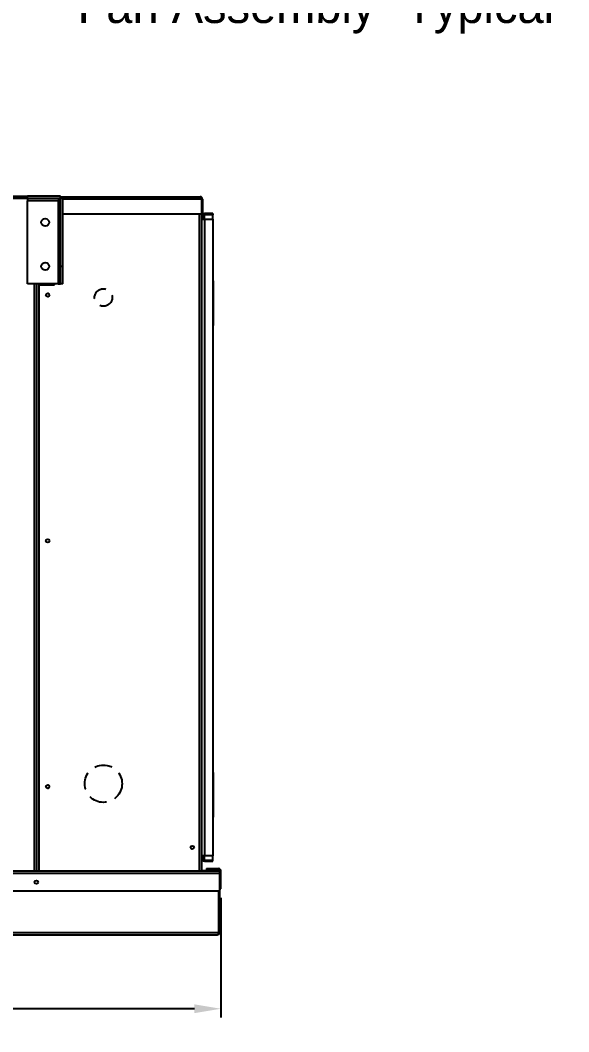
# Model space of a CAD drawing. Header units: inches. Extents: x 547 to 857, y -2 to 194.
# Drawn here: x 688.1 to 719.3, y 38 to 95.6 of the extents above; entities that cross this region are included whole.
import ezdxf
from ezdxf import colors
from ezdxf.entities.mleader import LeaderData, LeaderLine
from ezdxf.math import Vec2, Vec3

# ---------------------------------------------------------------- set-up
doc = ezdxf.new("R2010")
doc.units = ezdxf.units.IN
doc.header["$MEASUREMENT"] = 0
doc.header["$PDSIZE"] = -1
doc.linetypes.add('DASHED', pattern=[0.75, 0.5, -0.25])
doc.linetypes.add('PHANTOM', pattern=[0.5, 0.25, -0.05, 0.05, -0.05, 0.05, -0.05])
doc.layers.add('Hingeable', color=7, linetype='PHANTOM')
doc.layers.add('RH01NO', color=7, linetype='Continuous')
doc.dimstyles.new('RAE Solutions', dxfattribs={"dimtxt": 2, "dimasz": 1.5, "dimexe": 0.5, "dimexo": 0.5, "dimgap": 0.5, "dimtad": 0, "dimtih": 1, "dimtoh": 1, "dimdec": 3, "dimrnd": 0.125, "dimzin": 1, "dimdsep": 46, "dimlunit": 5, "dimtxsty": 'Standard', "dimcen": 0.09, "dimadec": 0, "dimazin": 0, "dimtfac": 1, "dimtdec": 3, "dimtofl": 0, "dimtmove": 0, "dimatfit": 3, "dimfxl": 1, "dimtolj": 1, "dimtzin": 1, "dimarcsym": 0})

# ---------------------------------------------------------------- blocks, each defined once
blk = doc.blocks.new('*D195')
at = {"color": 0, "lineweight": -2}
for p, q in [((699.548, 45.616), (699.548, 38.799)), ((618.557, 45.489), (618.557, 38.799)), ((620.057, 39.299), (657.219, 39.299)), ((698.048, 39.299), (660.885, 39.299))]:
    blk.add_line(p, q, dxfattribs=at)
at = {"color": 0}
for points in [[(620.057, 39.549), (620.057, 39.049), (618.557, 39.299)], [(698.048, 39.549), (698.048, 39.049), (699.548, 39.299)]]:
    blk.add_solid(points, dxfattribs=at)
at = {"layer": 'Defpoints', "color": 0}
for p in [(699.548, 46.116), (618.557, 45.989), (699.548, 39.299)]:
    blk.add_point(p, dxfattribs=at)
at = {"color": 0, "insert": (659.052, 39.299), "char_height": 2, "attachment_point": 5}
blk.add_mtext('\\A1;81', dxfattribs=at)

msp = doc.modelspace()

# ---------------------------------------------------------------- linework, layer by layer
at = {"linetype": 'Continuous', "lineweight": 25}
for p, q in [((629.552, 85.5713), (688.552, 85.5713)), ((688.552, 85.4383), (629.552, 85.4383)), ((688.552, 85.4413), (688.552, 85.5713)), ((690.415, 85.5713), (688.552, 85.5713)), ((688.552, 85.4413), (688.552, 85.5713)), ((690.415, 85.5713), (688.552, 85.5713)), ((688.552, 85.4413), (688.552, 85.5713)), ((690.415, 85.5713), (688.552, 85.5713)), ((690.415, 85.4413), (688.552, 85.4413)), ((688.552, 85.4413), (688.552, 85.3073)), ((690.415, 85.4413), (688.552, 85.4413)), ((688.552, 85.4413), (688.552, 85.3073)), ((690.415, 85.4413), (688.552, 85.4413)), ((688.552, 85.4413), (688.552, 85.3073)), ((690.288, 85.3073), (688.552, 85.3073)), ((688.552, 80.5713), (688.552, 85.3073)), ((690.288, 85.3073), (688.552, 85.3073)), ((688.552, 80.5713), (688.552, 85.3073)), ((690.288, 85.3073), (688.552, 85.3073)), ((688.552, 80.5713), (688.552, 85.3073)), ((690.288, 85.3073), (690.288, 80.5713)), ((690.288, 85.3073), (690.288, 80.5713)), ((690.288, 85.3073), (690.288, 80.5713)), ((690.3844, 85.4012), (690.3509, 85.4012)), ((690.3844, 85.4012), (690.3509, 85.4012)), ((690.3844, 85.4012), (690.3509, 85.4012)), ((690.415, 85.4413), (690.415, 85.5713)), ((690.415, 85.4413), (690.415, 85.5713)), ((690.415, 85.4413), (690.415, 85.5713)), ((690.415, 85.5342), (698.365, 85.5342)), ((690.415, 85.5342), (698.365, 85.5342)), ((690.415, 85.5342), (698.365, 85.5342)), ((690.552, 85.4342), (690.422, 85.4342)), ((690.422, 81.5713), (690.422, 85.4342)), ((690.552, 85.4342), (690.422, 85.4342)), ((690.422, 81.5713), (690.422, 85.4342)), ((690.552, 85.4342), (690.422, 85.4342)), ((690.422, 81.5713), (690.422, 85.4342)), ((690.552, 81.5713), (690.552, 85.4342)), ((690.552, 81.5713), (690.552, 85.4342)), ((690.552, 81.5713), (690.552, 85.4342)), ((698.441, 85.4012), (690.552, 85.4012)), ((698.441, 85.4012), (690.552, 85.4012)), ((698.441, 85.4012), (690.552, 85.4012)), ((698.441, 85.4012), (698.441, 84.5342)), ((698.448, 85.4012), (698.441, 85.4012)), ((698.441, 85.4012), (698.441, 84.5342)), ((698.448, 85.4012), (698.441, 85.4012)), ((698.441, 85.4012), (698.441, 84.5342)), ((698.448, 85.4012), (698.441, 85.4012)), ((698.498, 85.4012), (698.448, 85.4012)), ((698.448, 85.4012), (698.448, 84.5342)), ((698.498, 85.4012), (698.448, 85.4012)), ((698.448, 85.4012), (698.448, 84.5342)), ((698.498, 85.4012), (698.448, 85.4012)), ((698.448, 85.4012), (698.448, 84.5342)), ((698.498, 85.4012), (698.498, 84.5342)), ((698.498, 85.4012), (698.498, 84.5342)), ((698.498, 85.4012), (698.498, 84.5342)), ((698.441, 84.5342), (690.552, 84.5342)), ((698.441, 84.5342), (690.552, 84.5342)), ((698.441, 84.5342), (690.552, 84.5342)), ((698.315, 84.5342), (698.315, 47.1273)), ((698.315, 84.5342), (698.315, 47.1273)), ((698.315, 84.5342), (698.315, 47.1273)), ((698.498, 84.5342), (698.448, 84.5342)), ((698.448, 84.5342), (698.448, 47.1273)), ((698.498, 84.5342), (698.448, 84.5342)), ((698.448, 84.5342), (698.448, 47.1273)), ((698.498, 84.5342), (698.448, 84.5342)), ((698.448, 84.5342), (698.448, 47.1273)), ((698.464, 84.5082), (698.4899, 84.5082)), ((698.464, 84.5082), (698.464, 84.2582)), ((698.464, 84.5082), (698.4899, 84.5082)), ((698.464, 84.5082), (698.464, 84.2582)), ((698.464, 84.5082), (698.4899, 84.5082)), ((698.464, 84.5082), (698.464, 84.2582)), ((698.464, 48.0082), (698.464, 84.2582)), ((698.464, 84.2582), (698.4899, 84.2582)), ((698.464, 48.0082), (698.464, 84.2582)), ((698.464, 84.2582), (698.4899, 84.2582)), ((698.464, 48.0082), (698.464, 84.2582)), ((698.464, 84.2582), (698.4899, 84.2582)), ((698.4899, 84.5082), (698.527, 84.5082)), ((698.4899, 84.5082), (698.527, 84.5082)), ((698.4899, 84.5082), (698.527, 84.5082)), ((698.4899, 84.2582), (698.61, 84.2582)), ((698.4899, 84.2582), (698.61, 84.2582)), ((698.4899, 84.2582), (698.61, 84.2582)), ((698.527, 84.5082), (698.527, 84.2582)), ((698.527, 84.5082), (698.527, 84.2582)), ((698.527, 84.5082), (698.527, 84.2582)), ((698.61, 84.5082), (698.61, 84.5712)), ((699.089, 84.5712), (698.61, 84.5712)), ((698.61, 84.5082), (698.61, 84.5712)), ((699.089, 84.5712), (698.61, 84.5712)), ((698.61, 84.5082), (698.61, 84.5712)), ((699.089, 84.5712), (698.61, 84.5712)), ((699.089, 84.5082), (698.61, 84.5082)), ((698.61, 84.2582), (698.61, 84.5082)), ((699.089, 84.5082), (698.61, 84.5082)), ((698.61, 84.2582), (698.61, 84.5082)), ((699.089, 84.5082), (698.61, 84.5082)), ((698.61, 84.2582), (698.61, 84.5082)), ((698.61, 84.2582), (698.61, 48.0082)), ((698.61, 84.2582), (699.089, 84.2582)), ((698.61, 84.2582), (698.61, 48.0082)), ((698.61, 84.2582), (699.089, 84.2582)), ((698.61, 84.2582), (698.61, 48.0082)), ((698.61, 84.2582), (699.089, 84.2582)), ((699.089, 84.5712), (699.089, 84.5082)), ((699.089, 84.5712), (699.089, 84.5082)), ((699.089, 84.5712), (699.089, 84.5082)), ((699.089, 84.2582), (699.089, 84.5082)), ((699.089, 84.2582), (699.089, 84.5082)), ((699.089, 84.2582), (699.089, 84.5082)), ((699.089, 84.2582), (699.089, 48.0082)), ((699.089, 84.2582), (699.089, 48.0082)), ((699.089, 84.2582), (699.089, 48.0082)), ((690.552, 81.5713), (690.422, 81.5713)), ((690.422, 80.5713), (690.422, 81.5713)), ((690.552, 81.5713), (690.422, 81.5713)), ((690.422, 80.5713), (690.422, 81.5713)), ((690.552, 81.5713), (690.422, 81.5713)), ((690.422, 80.5713), (690.422, 81.5713)), ((690.552, 80.5713), (690.552, 81.5713)), ((690.552, 80.5713), (690.552, 81.5713)), ((690.552, 80.5713), (690.552, 81.5713)), ((699.136, 80.7532), (699.089, 80.7532)), ((699.136, 80.7532), (699.089, 80.7532)), ((699.136, 80.7532), (699.089, 80.7532)), ((699.136, 79.5132), (699.136, 80.7532)), ((699.136, 79.5132), (699.136, 80.7532)), ((699.136, 79.5132), (699.136, 80.7532)), ((690.288, 80.5713), (688.552, 80.5713)), ((690.288, 80.5713), (688.552, 80.5713)), ((690.288, 80.5713), (688.552, 80.5713)), ((688.919, 80.5713), (688.919, 47.1273)), ((688.919, 80.5713), (688.919, 47.1273)), ((688.919, 80.5713), (688.919, 47.1273)), ((689.052, 80.5713), (689.052, 47.1273)), ((689.052, 80.5713), (689.052, 47.1273)), ((689.052, 80.5713), (689.052, 47.1273)), ((689.198, 80.5713), (689.198, 80.5262)), ((689.198, 80.5713), (689.198, 80.5262)), ((689.198, 80.5713), (689.198, 80.5262)), ((689.198, 80.5262), (689.198, 47.1273)), ((689.198, 80.5262), (690.073, 80.5262)), ((689.198, 80.5262), (689.198, 47.1273)), ((689.198, 80.5262), (690.073, 80.5262)), ((689.198, 80.5262), (689.198, 47.1273)), ((689.198, 80.5262), (690.073, 80.5262)), ((690.052, 80.5713), (690.052, 80.5262)), ((690.052, 80.5713), (690.052, 80.5262)), ((690.052, 80.5713), (690.052, 80.5262)), ((690.073, 80.5262), (690.073, 80.5713)), ((690.073, 80.5262), (690.073, 80.5713)), ((690.073, 80.5262), (690.073, 80.5713)), ((690.288, 80.5713), (690.422, 80.5713)), ((690.288, 80.5713), (690.422, 80.5713)), ((690.288, 80.5713), (690.422, 80.5713)), ((690.552, 80.5713), (690.422, 80.5713)), ((690.552, 80.5713), (690.422, 80.5713)), ((690.552, 80.5713), (690.422, 80.5713)), ((699.136, 79.5132), (699.089, 79.5132)), ((699.136, 79.5132), (699.089, 79.5132)), ((699.136, 79.5132), (699.089, 79.5132)), ((699.1203, 79.4507), (699.1203, 79.5132)), ((699.1203, 79.4507), (699.1203, 79.5132)), ((699.1203, 79.4507), (699.1203, 79.5132)), ((698.448, 79.4507), (698.464, 79.4507)), ((698.448, 79.4507), (698.464, 79.4507)), ((698.448, 79.4507), (698.464, 79.4507)), ((699.1355, 79.4507), (699.089, 79.4507)), ((699.1355, 79.4507), (699.089, 79.4507)), ((699.1355, 79.4507), (699.089, 79.4507)), ((699.1355, 78.2107), (699.1355, 79.4507)), ((699.1355, 78.2107), (699.1355, 79.4507)), ((699.1355, 78.2107), (699.1355, 79.4507)), ((698.448, 78.2107), (698.464, 78.2107)), ((698.448, 78.2107), (698.464, 78.2107)), ((698.448, 78.2107), (698.464, 78.2107)), ((699.1355, 78.2107), (699.089, 78.2107)), ((699.1355, 78.2107), (699.089, 78.2107)), ((699.1355, 78.2107), (699.089, 78.2107)), ((699.136, 52.7487), (699.089, 52.7487)), ((699.136, 52.7487), (699.089, 52.7487)), ((699.136, 52.7487), (699.089, 52.7487)), ((699.136, 51.5087), (699.136, 52.7487)), ((699.136, 51.5087), (699.136, 52.7487)), ((699.136, 51.5087), (699.136, 52.7487)), ((698.448, 51.4462), (698.464, 51.4462)), ((698.448, 51.4462), (698.464, 51.4462)), ((698.448, 51.4462), (698.464, 51.4462)), ((699.136, 51.5087), (699.089, 51.5087)), ((699.136, 51.5087), (699.089, 51.5087)), ((699.136, 51.5087), (699.089, 51.5087)), ((699.1355, 51.4462), (699.089, 51.4462)), ((699.1355, 51.4462), (699.089, 51.4462)), ((699.1355, 51.4462), (699.089, 51.4462)), ((699.1203, 51.4462), (699.1203, 51.5087)), ((699.1203, 51.4462), (699.1203, 51.5087)), ((699.1203, 51.4462), (699.1203, 51.5087)), ((699.1355, 50.2062), (699.1355, 51.4462)), ((699.1355, 50.2062), (699.1355, 51.4462)), ((699.1355, 50.2062), (699.1355, 51.4462)), ((698.448, 50.2062), (698.464, 50.2062)), ((698.448, 50.2062), (698.464, 50.2062)), ((698.448, 50.2062), (698.464, 50.2062)), ((699.1355, 50.2062), (699.089, 50.2062)), ((699.1355, 50.2062), (699.089, 50.2062)), ((699.1355, 50.2062), (699.089, 50.2062)), ((698.464, 48.0082), (698.4899, 48.0082)), ((698.464, 48.0082), (698.464, 47.7582)), ((698.464, 48.0082), (698.4899, 48.0082)), ((698.464, 48.0082), (698.464, 47.7582)), ((698.464, 48.0082), (698.4899, 48.0082)), ((698.464, 48.0082), (698.464, 47.7582)), ((698.61, 48.0082), (698.4899, 48.0082)), ((698.61, 48.0082), (698.4899, 48.0082)), ((698.61, 48.0082), (698.4899, 48.0082)), ((698.527, 48.0082), (698.527, 47.7582)), ((698.527, 48.0082), (698.527, 47.7582)), ((698.527, 48.0082), (698.527, 47.7582)), ((699.089, 48.0082), (698.61, 48.0082)), ((698.61, 47.7582), (698.61, 48.0082)), ((699.089, 48.0082), (698.61, 48.0082)), ((698.61, 47.7582), (698.61, 48.0082)), ((699.089, 48.0082), (698.61, 48.0082)), ((698.61, 47.7582), (698.61, 48.0082)), ((699.089, 47.7582), (699.089, 48.0082)), ((699.089, 47.7582), (699.089, 48.0082)), ((699.089, 47.7582), (699.089, 48.0082)), ((698.464, 47.7582), (698.4899, 47.7582)), ((698.464, 47.7582), (698.4899, 47.7582)), ((698.464, 47.7582), (698.4899, 47.7582)), ((698.4899, 47.7582), (698.527, 47.7582)), ((698.4899, 47.7582), (698.527, 47.7582)), ((698.4899, 47.7582), (698.527, 47.7582)), ((698.61, 47.7582), (698.61, 47.6952)), ((698.61, 47.7582), (699.089, 47.7582)), ((698.61, 47.7582), (698.61, 47.6952)), ((698.61, 47.7582), (699.089, 47.7582)), ((698.61, 47.7582), (698.61, 47.6952)), ((698.61, 47.7582), (699.089, 47.7582)), ((698.61, 47.6952), (699.089, 47.6952)), ((698.61, 47.6952), (699.089, 47.6952)), ((698.61, 47.6952), (699.089, 47.6952)), ((698.735, 47.275), (698.735, 47.225)), ((698.735, 47.275), (699.4145, 47.275)), ((698.735, 47.275), (698.735, 47.225)), ((698.735, 47.275), (699.4145, 47.275)), ((698.735, 47.275), (698.735, 47.225)), ((698.735, 47.275), (699.4145, 47.275)), ((699.089, 47.6952), (699.089, 47.7582)), ((699.089, 47.6952), (699.089, 47.7582)), ((699.089, 47.6952), (699.089, 47.7582)), ((699.4145, 47.275), (699.4145, 47.225)), ((699.4145, 47.275), (699.4145, 47.225)), ((699.4145, 47.275), (699.4145, 47.225)), ((699.4975, 47.1273), (618.6065, 47.1273)), ((699.4975, 47.1273), (618.6065, 47.1273)), ((699.4975, 46.9943), (618.6065, 46.9943)), ((699.4975, 46.9943), (618.6065, 46.9943)), ((698.448, 47.1513), (698.4975, 47.1513)), ((698.448, 47.1513), (698.4975, 47.1513)), ((698.448, 47.1513), (698.4975, 47.1513)), ((698.4975, 47.1513), (698.4975, 47.1273)), ((699.497, 47.1513), (698.4975, 47.1513)), ((698.4975, 47.1513), (698.4975, 47.1273)), ((699.497, 47.1513), (698.4975, 47.1513)), ((698.4975, 47.1513), (698.4975, 47.1273)), ((699.497, 47.1513), (698.4975, 47.1513)), ((698.735, 47.225), (699.4145, 47.225)), ((698.735, 47.225), (699.4145, 47.225)), ((698.735, 47.225), (699.4145, 47.225)), ((699.4975, 47.142), (699.5475, 47.142)), ((699.4975, 47.1168), (699.4975, 47.142)), ((699.4975, 47.142), (699.5475, 47.142)), ((699.4975, 47.1168), (699.4975, 47.142)), ((699.4975, 47.142), (699.5475, 47.142)), ((699.4975, 47.1168), (699.4975, 47.142)), ((699.4975, 46.9943), (699.4975, 47.1168)), ((699.4975, 46.9943), (699.4975, 47.1168)), ((699.4975, 46.9943), (699.4975, 47.1168)), ((699.4975, 46.0023), (699.4975, 46.9943)), ((699.4975, 46.0023), (699.4975, 46.9943)), ((699.4975, 46.0023), (699.4975, 46.9943)), ((699.5475, 46.1165), (699.5475, 47.142)), ((699.5475, 46.1165), (699.5475, 47.142)), ((699.5475, 46.1165), (699.5475, 47.142)), ((699.4975, 46.1165), (699.5475, 46.1165)), ((699.4975, 46.1165), (699.5475, 46.1165)), ((699.4975, 46.1165), (699.5475, 46.1165)), ((699.4405, 46.0023), (618.6065, 46.0023)), ((699.4405, 46.0023), (618.6065, 46.0023)), ((699.4405, 43.6478), (699.4405, 46.0023)), ((699.4405, 43.6478), (699.4405, 46.0023)), ((699.4405, 43.6478), (699.4405, 46.0023)), ((699.4475, 43.6478), (699.4475, 46.0023)), ((699.4475, 43.6478), (699.4475, 46.0023)), ((699.4475, 43.6478), (699.4475, 46.0023)), ((699.4975, 43.6478), (699.4975, 46.0023)), ((699.4975, 43.6478), (699.4975, 46.0023)), ((699.4975, 43.6478), (699.4975, 46.0023)), ((618.6636, 43.6478), (699.4405, 43.6478)), ((618.6636, 43.6478), (699.4405, 43.6478)), ((618.7395, 43.5148), (699.3645, 43.5148)), ((618.7395, 43.5148), (699.3645, 43.5148)), ((699.4975, 43.6478), (699.4475, 43.6478)), ((699.4975, 43.6478), (699.4475, 43.6478)), ((699.4975, 43.6478), (699.4475, 43.6478))]:
    msp.add_line(p, q, dxfattribs=at)
msp.add_line((629.052, 47.0148), (689.052, 47.0148))
msp.add_line((629.052, 47.0148), (689.052, 47.0148))
for centre, radius in [((689.552, 84.0713), 0.2188), ((689.552, 84.0713), 0.2188), ((689.552, 84.0713), 0.2188), ((689.552, 81.5713), 0.2188), ((689.552, 81.5713), 0.2188), ((689.552, 81.5713), 0.2188), ((689.698, 79.9427), 0.0995), ((689.698, 79.9427), 0.0995), ((689.698, 79.9427), 0.0995), ((689.698, 65.9427), 0.0995), ((689.698, 65.9427), 0.0995), ((689.698, 65.9427), 0.0995), ((689.698, 51.9427), 0.0995), ((689.698, 51.9427), 0.0995), ((689.698, 51.9427), 0.0995), ((697.9244, 48.4842), 0.0995), ((697.9244, 48.4842), 0.0995), ((697.9244, 48.4842), 0.0995), ((689.052, 46.5023), 0.0995), ((689.052, 46.5023), 0.0995), ((689.052, 46.5023), 0.0995)]:
    msp.add_circle(centre, radius, dxfattribs=at)
for centre, radius, start, end in [((698.61, 84.4252), 0.146, 90, 145.354785), ((698.61, 84.4252), 0.146, 90, 145.354785), ((698.61, 84.4252), 0.146, 90, 145.354785), ((698.61, 84.4252), 0.083, 90, 180), ((698.61, 84.4252), 0.083, 90, 180), ((698.61, 84.4252), 0.083, 90, 180), ((698.61, 47.8412), 0.083, 180, 270), ((698.61, 47.8412), 0.083, 180, 270), ((698.61, 47.8412), 0.083, 180, 270), ((698.61, 47.8412), 0.146, 214.645215, 270), ((698.61, 47.8412), 0.146, 214.645215, 270), ((698.61, 47.8412), 0.146, 214.645215, 270), ((699.4145, 47.142), 0.133, 0, 90), ((699.4145, 47.142), 0.133, 0, 90), ((699.4145, 47.142), 0.133, 0, 90), ((699.4145, 47.142), 0.083, 0, 90), ((699.4145, 47.142), 0.083, 0, 90), ((699.4145, 47.142), 0.083, 0, 90)]:
    msp.add_arc(centre, radius, start, end, dxfattribs=at)
for points, knots in [([(690.288, 85.3073), (690.2986, 85.3248), (690.3198, 85.36), (690.3515, 85.4043), (690.3832, 85.4352), (690.4044, 85.4393), (690.415, 85.4413)], [0, 0, 0, 0, 0.2499997, 0.4999982, 0.7500043, 1, 1, 1, 1]), ([(690.288, 85.3073), (690.2986, 85.3248), (690.3198, 85.36), (690.3515, 85.4043), (690.3832, 85.4352), (690.4044, 85.4393), (690.415, 85.4413)], [0, 0, 0, 0, 0.2499997, 0.4999982, 0.7500043, 1, 1, 1, 1]), ([(690.288, 85.3073), (690.2986, 85.3248), (690.3198, 85.36), (690.3515, 85.4043), (690.3832, 85.4352), (690.4044, 85.4393), (690.415, 85.4413)], [0, 0, 0, 0, 0.2499997, 0.4999982, 0.7500043, 1, 1, 1, 1]), ([(690.422, 85.4342), (690.421, 85.4332), (690.4188, 85.4311), (690.4028, 85.4179), (690.3765, 85.3945), (690.3378, 85.3559), (690.3053, 85.3242), (690.288, 85.3073)], [0, 0, 0, 0, 0.1511523, 0.3020004, 0.4605084, 0.711982, 1, 1, 1, 1]), ([(690.422, 85.4342), (690.421, 85.4332), (690.4188, 85.4311), (690.4028, 85.4179), (690.3765, 85.3945), (690.3378, 85.3559), (690.3053, 85.3242), (690.288, 85.3073)], [0, 0, 0, 0, 0.1511523, 0.3020004, 0.4605084, 0.711982, 1, 1, 1, 1]), ([(690.422, 85.4342), (690.421, 85.4332), (690.4188, 85.4311), (690.4028, 85.4179), (690.3765, 85.3945), (690.3378, 85.3559), (690.3053, 85.3242), (690.288, 85.3073)], [0, 0, 0, 0, 0.1511523, 0.3020004, 0.4605084, 0.711982, 1, 1, 1, 1]), ([(698.365, 85.5342), (698.3739, 85.5328), (698.3932, 85.5298), (698.4183, 85.5056), (698.4334, 85.469), (698.4396, 85.4333), (698.4406, 85.41), (698.441, 85.4012)], [0, 0, 0, 0, 0.2277485, 0.4962014, 0.6892053, 0.8824399, 1, 1, 1, 1]), ([(698.498, 85.4012), (698.4971, 85.413), (698.4954, 85.4352), (698.4832, 85.4644), (698.4678, 85.487), (698.4466, 85.5077), (698.4137, 85.5285), (698.3834, 85.5321), (698.365, 85.5342)], [0, 0, 0, 0, 0.15709085, 0.29742919, 0.42172758, 0.53098073, 0.71670474, 1, 1, 1, 1]), ([(698.365, 85.5342), (698.3739, 85.5328), (698.3932, 85.5298), (698.4183, 85.5056), (698.4334, 85.469), (698.4396, 85.4333), (698.4406, 85.41), (698.441, 85.4012)], [0, 0, 0, 0, 0.2277485, 0.4962014, 0.6892053, 0.8824399, 1, 1, 1, 1]), ([(698.498, 85.4012), (698.4971, 85.413), (698.4954, 85.4352), (698.4832, 85.4644), (698.4678, 85.487), (698.4466, 85.5077), (698.4137, 85.5285), (698.3834, 85.5321), (698.365, 85.5342)], [0, 0, 0, 0, 0.15709085, 0.29742919, 0.42172758, 0.53098073, 0.71670474, 1, 1, 1, 1]), ([(698.365, 85.5342), (698.3739, 85.5328), (698.3932, 85.5298), (698.4183, 85.5056), (698.4334, 85.469), (698.4396, 85.4333), (698.4406, 85.41), (698.441, 85.4012)], [0, 0, 0, 0, 0.2277485, 0.4962014, 0.6892053, 0.8824399, 1, 1, 1, 1]), ([(698.498, 85.4012), (698.4971, 85.413), (698.4954, 85.4352), (698.4832, 85.4644), (698.4678, 85.487), (698.4466, 85.5077), (698.4137, 85.5285), (698.3834, 85.5321), (698.365, 85.5342)], [0, 0, 0, 0, 0.15709085, 0.29742919, 0.42172758, 0.53098073, 0.71670474, 1, 1, 1, 1]), ([(698.448, 85.4012), (698.4474, 85.4085), (698.4462, 85.4224), (698.4411, 85.4364), (698.4371, 85.4421), (698.4367, 85.4426)], [0, 0, 0, 0, 0.4983993, 0.9495515, 1, 1, 1, 1]), ([(698.448, 85.4012), (698.4474, 85.4085), (698.4462, 85.4224), (698.4411, 85.4364), (698.4371, 85.4421), (698.4367, 85.4426)], [0, 0, 0, 0, 0.4983993, 0.9495515, 1, 1, 1, 1]), ([(698.448, 85.4012), (698.4474, 85.4085), (698.4462, 85.4224), (698.4411, 85.4364), (698.4371, 85.4421), (698.4367, 85.4426)], [0, 0, 0, 0, 0.4983993, 0.9495515, 1, 1, 1, 1]), ([(699.3645, 43.5148), (699.3759, 43.517), (699.3954, 43.5209), (699.4169, 43.5445), (699.4284, 43.568), (699.4349, 43.5911), (699.4392, 43.6182), (699.4401, 43.6378), (699.4405, 43.6478)], [0, 0, 0, 0, 0.2914182, 0.4990277, 0.617298, 0.7394342, 0.8666504, 1, 1, 1, 1]), ([(699.4975, 43.6478), (699.4962, 43.6337), (699.4936, 43.6056), (699.4735, 43.5682), (699.4428, 43.5373), (699.4051, 43.5181), (699.377, 43.5158), (699.3645, 43.5148)], [0, 0, 0, 0, 0.1872374, 0.3741867, 0.5614634, 0.806054, 1, 1, 1, 1]), ([(699.3645, 43.5148), (699.3759, 43.517), (699.3954, 43.5209), (699.4169, 43.5445), (699.4284, 43.568), (699.4349, 43.5911), (699.4392, 43.6182), (699.4401, 43.6378), (699.4405, 43.6478)], [0, 0, 0, 0, 0.2914182, 0.4990277, 0.617298, 0.7394342, 0.8666504, 1, 1, 1, 1]), ([(699.4975, 43.6478), (699.4962, 43.6337), (699.4936, 43.6056), (699.4735, 43.5682), (699.4428, 43.5373), (699.4051, 43.5181), (699.377, 43.5158), (699.3645, 43.5148)], [0, 0, 0, 0, 0.1872374, 0.3741867, 0.5614634, 0.806054, 1, 1, 1, 1]), ([(699.3645, 43.5148), (699.3759, 43.517), (699.3954, 43.5209), (699.4169, 43.5445), (699.4284, 43.568), (699.4349, 43.5911), (699.4392, 43.6182), (699.4401, 43.6378), (699.4405, 43.6478)], [0, 0, 0, 0, 0.2914182, 0.4990277, 0.617298, 0.7394342, 0.8666504, 1, 1, 1, 1]), ([(699.4975, 43.6478), (699.4962, 43.6337), (699.4936, 43.6056), (699.4735, 43.5682), (699.4428, 43.5373), (699.4051, 43.5181), (699.377, 43.5158), (699.3645, 43.5148)], [0, 0, 0, 0, 0.1872374, 0.3741867, 0.5614634, 0.806054, 1, 1, 1, 1]), ([(699.4475, 43.6478), (699.4469, 43.639), (699.4459, 43.625), (699.4396, 43.6136), (699.4373, 43.6095)], [0, 0, 0, 0, 0.6336227, 1, 1, 1, 1]), ([(699.4475, 43.6478), (699.4469, 43.639), (699.4459, 43.625), (699.4396, 43.6136), (699.4373, 43.6095)], [0, 0, 0, 0, 0.6336227, 1, 1, 1, 1]), ([(699.4475, 43.6478), (699.4469, 43.639), (699.4459, 43.625), (699.4396, 43.6136), (699.4373, 43.6095)], [0, 0, 0, 0, 0.6336227, 1, 1, 1, 1])]:
    msp.add_open_spline(points, degree=3, knots=knots, dxfattribs=at)
at = {"layer": 'RH01NO', "linetype": 'DASHED', "ltscale": 2}
for centre, radius in [((692.865, 79.7958), 0.5), ((692.865, 52.1107), 1.0625)]:
    msp.add_circle(centre, radius, dxfattribs=at)

# ---------------------------------------------------------------- dimensions: what is measured, and where the dimension line sits
dim = msp.add_linear_dim(base=(699.5475, 39.2995), p1=(618.5565, 45.9893), p2=(699.5475, 46.1165), dimstyle='RAE Solutions')
dim.commit()
dim.dimension.update_dxf_attribs({"geometry": '*D195', "text_midpoint": (659.052, 39.2995)})

# ---------------------------------------------------------------- leaders
at = {"layer": 'Hingeable', "linetype": 'PHANTOM', "ltscale": 10}
ml = msp.add_multileader_mtext('Standard', dxfattribs=at)
ml.set_content('Hingeable, Lift Off\\PFan Assembly "Typical"', color=256)
ml.set_leader_properties()
ml.build(insert=Vec2(0, 0))
ml.multileader.update_dxf_attribs({"text_right_attachment_type": 6, "dogleg_length": 2, "arrow_head_size": 1.5})
ctx = ml.context
ctx.base_point, ctx.char_height, ctx.arrow_head_size, ctx.landing_gap_size, ctx.plane_origin = Vec3(690.8989, 99.4274), 2, 1.5, 0.5, Vec3(679.8408, 104.0661)
ctx.right_attachment = 6
notes = []
notes.append((ctx, [(0, (1, 1, 0), (688.8989, 99.4274), (1, 0), 2, [(0, [(679.8408, 104.0661)], 0, [])])]))
ctx.mtext.insert, ctx.mtext.flow_direction = Vec3(691.3989, 100.7608), 5
for ctx, leaders in notes:
    for number, flags, end, landing, length, lines in leaders:
        leader = LeaderData()
        leader.index, (leader.has_last_leader_line, leader.has_dogleg_vector, leader.attachment_direction) = number, flags
        leader.last_leader_point, leader.dogleg_vector, leader.dogleg_length = Vec3(end), Vec3(landing), length
        for number, points, colour, breaks in lines:
            line = LeaderLine()
            line.index, line.vertices, line.color, line.breaks = number, Vec3.list(points), colors.encode_raw_color(colour), breaks
            leader.lines.append(line)
        ctx.leaders.append(leader)

doc.saveas('drawing.dxf')
